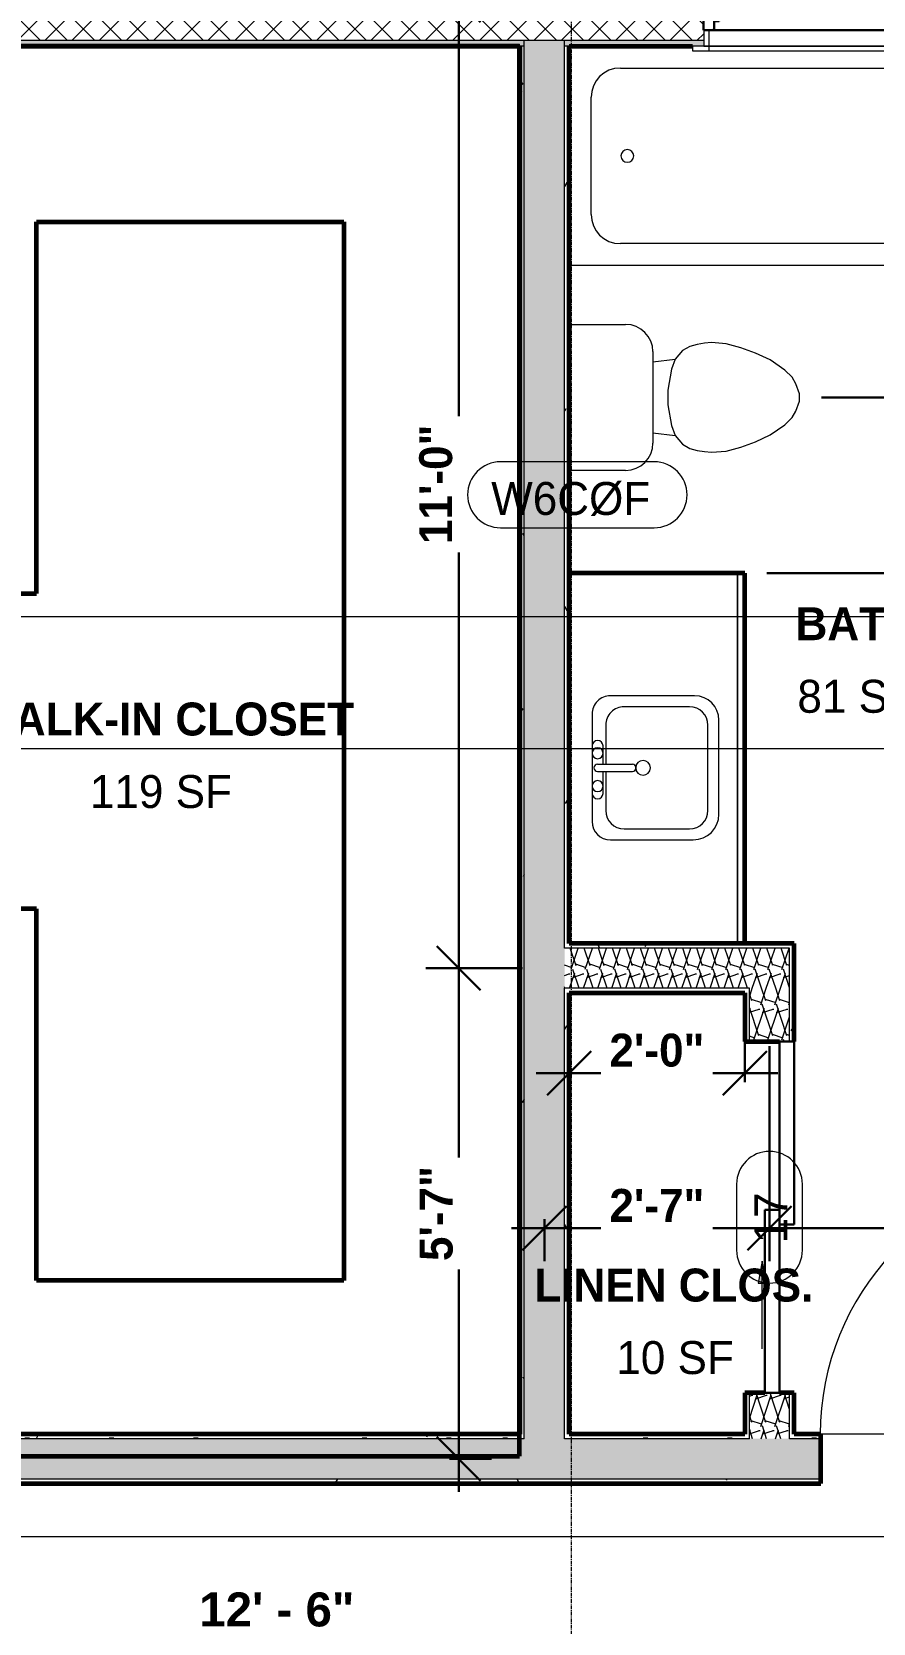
# Model space of a CAD drawing. Header units: inches. Extents: x -3304 to -1623, y 8184 to 9003.
# Drawn here: x -2405.5 to -2290.5, y 8654.3 to 8871.8 of the extents above; entities that cross this region are included whole.
import ezdxf

# ---------------------------------------------------------------- set-up
doc = ezdxf.new("R2010")
doc.units = ezdxf.units.IN
doc.header["$MEASUREMENT"] = 0
doc.linetypes.add('Grid Line 1_2_', pattern=[0.875, 0.5, -0.125, 0.125, -0.125])
for name, color, linetype, lineweight in [('A-ANNO-DIMS-1', 211, 'Continuous', 30), ('A-AREA-IDEN', 2, 'Continuous', 9), ('A-DETL-GENF', 92, 'Continuous', 9), ('A-DETL-GENF-1', 92, 'Continuous', 18), ('A-DOOR', 31, 'Continuous', 18), ('A-DOOR-1', 31, 'Continuous', 9), ('A-DOOR-2', 31, 'Continuous', 30), ('A-DOOR-IDEN', 31, 'Continuous', 9), ('A-FLOR', 192, 'Continuous', 18), ('A-GLAZ', 151, 'Continuous', 18), ('A-GLAZ-1', 151, 'Continuous', 9), ('A-GLAZ-2', 151, 'Continuous', 30), ('A-WALL', 113, 'Continuous', 18), ('A-WALL-IDEN', 211, 'Continuous', 9), ('A-WALL-PATT-1', 111, 'Continuous', 9), ('G-ANNO-DIMS', 111, 'Continuous', 9), ('G-ANNO-SYMB-1', 111, 'Continuous', 9), ('I-WALL-1', 2, 'Continuous', 60), ('P-SANR-FIXT', 6, 'Continuous', 9), ('Q-CASE', 31, 'Continuous', 9), ('Q-CASE-1', 31, 'Continuous', 60), ('S-GRID-1', 1, 'Grid Line 1_2_', 9)]:
    doc.layers.add(name, color=color, linetype=linetype, lineweight=lineweight)
doc.styles.add('Arial_1', font='arial.ttf', dxfattribs={"height": 4.5})
doc.styles.add('Arial_B', font='arialbd.ttf', dxfattribs={"height": 4.642857})
doc.styles.add('Century Gothic_1', font='ufonts.com_century-gothic.ttf', dxfattribs={"height": 4.5})
doc.styles.add('Century Gothic_B', font='GOTHICB.TTF', dxfattribs={"height": 4.5})
doc.dimstyles.new('OD__1_16__Tol__', dxfattribs={"dimscale": 12, "dimtxt": 4.698757, "dimasz": 0.5, "dimexe": 0.375, "dimexo": 0.25, "dimgap": 0.0625, "dimtad": 1, "dimdec": 4, "dimrnd": 0.0625, "dimzin": 3, "dimdsep": 46, "dimlunit": 4, "dimtxsty": 'Century Gothic_B', "dimblk1": 'OBLIQUE', "dimblk2": 'OBLIQUE', "dimsah": 1, "dimcen": 0.09, "dimdle": 0.375, "dimazin": 0, "dimtfac": 1, "dimtdec": 4, "dimtix": 1, "dimtmove": 0, "dimatfit": 3, "dimfxl": 1, "dimtvp": 1, "dimtfill": 1, "dimfrac": 2, "dimtolj": 1, "dimtzin": 0, "dimlwd": 30, "dimlwe": 30, "dimarcsym": 2})
doc.dimstyles.new('OD__1__Tol__', dxfattribs={"dimscale": 12, "dimtxt": 4.698757, "dimasz": 0.5, "dimexe": 0.375, "dimexo": 0.25, "dimgap": 0.0625, "dimtad": 1, "dimdec": 0, "dimzin": 3, "dimdsep": 46, "dimlunit": 4, "dimtxsty": 'Century Gothic_B', "dimblk1": 'OBLIQUE', "dimblk2": 'OBLIQUE', "dimsah": 1, "dimcen": 0.09, "dimdle": 0.375, "dimazin": 0, "dimtfac": 1, "dimtdec": 4, "dimtix": 1, "dimtmove": 0, "dimatfit": 3, "dimfxl": 1, "dimtvp": 1, "dimtfill": 1, "dimfrac": 2, "dimtolj": 1, "dimtzin": 0, "dimlwd": 30, "dimlwe": 30, "dimarcsym": 2})
pattern_1 = [(0, (6095.316, 6095.316), (15.36, 3.84), [0.634, -10.886, 0.634, -10.886, -61.44]), (0, (6095.316, 6095.316), (15.36, 3.84), [-23.04, 0.634, -22.406, 0.634, -10.886, -26.88]), (0, (6095.316, 6095.316), (15.36, 3.84), [-57.6, 0.634, -7.046, 0.634, -18.566]), (120, (6101.076, 6097.236), (-11.0055376, 11.3821502), [0.634, -10.886, 0.634, -10.886, -61.44]), (120, (6101.076, 6097.236), (-11.0055376, 11.3821502), [-23.04, 0.634, -22.406, 0.634, -10.886, -26.88]), (120, (6101.076, 6097.236), (-11.0055376, 11.3821502), [-57.6, 0.634, -7.046, 0.634, -18.566]), (240, (6102.996, 6104.916), (-4.3544624, -15.2221502), [0.634, -10.886, 0.634, -10.886, -61.44]), (240, (6102.996, 6104.916), (-4.3544624, -15.2221502), [-23.04, 0.634, -22.406, 0.634, -10.886, -26.88]), (240, (6102.996, 6104.916), (-4.3544624, -15.2221502), [-57.6, 0.634, -7.046, 0.634, -18.566])]
pattern_2 = [(161.57, (6095.556, 6095.556), (-1.920451243, 0.000150352), [0, -13.661, 1.517, 0]), (18.43, (6095.076, 6095.556), (-1.920451243, -0.000150352), [0, -13.661, 1.517, 0]), (108.43, (6095.556, 6095.556), (0.959969074, -4.80073665), [4.553, -10.625]), (71.57, (6095.076, 6095.556), (0.959969074, 4.80073665), [4.553, -10.625])]

# ---------------------------------------------------------------- blocks, each defined once
blk = doc.blocks.new('Single-Flush - 3X7-2102331-FLOOR PLAN - 2ND FLOOR')
at = {"layer": 'A-DOOR-1'}
blk.add_arc((18, 3.37), 36.07, 93.1789, 180, dxfattribs=at)
at = {"layer": 'A-DOOR-2'}
for p, q in [((16, 3.37), (16, 39.39)), ((18, 39.39), (16, 39.39)), ((18, 3.37), (18, 39.39)), ((18, 3.37), (16, 3.37))]:
    blk.add_line(p, q, dxfattribs=at)
blk = doc.blocks.new('Window-Casement-Andersen-A_Series - ACW3030-V28-FLOOR PLAN - 2ND FLOOR')
at = {"layer": 'A-GLAZ-1'}
for p, q in [((-14.79, 2.36), (-14.31, 2.36)), ((-14.46, 2.36), (-14.46, 1.84)), ((-14.31, 2.49), (14.31, 2.49)), ((-14.31, 2.36), (14.31, 2.36)), ((14.79, 2.36), (14.31, 2.36)), ((14.46, 2.36), (14.46, 1.84)), ((-14.31, 1.84), (-14.79, 1.84)), ((-14.31, 1.84), (14.31, 1.84)), ((-14.31, 1.72), (14.31, 1.72)), ((14.31, 1.84), (14.79, 1.84)), ((17.59, -1.94), (-17.59, -1.94)), ((-17.59, -1.94), (-17.59, -4.12)), ((-16.91, -1.94), (-16.91, -4.12)), ((16.91, -1.94), (16.91, -4.12)), ((17.59, -4.12), (17.59, -1.94)), ((19.16, -4.12), (-19.16, -4.12)), ((-19.16, -4.12), (-19.16, -4.75)), ((-17.59, -4.12), (17.59, -4.12)), ((-16.91, -4.12), (-16.91, -4.75)), ((16.91, -4.12), (16.91, -4.75)), ((19.16, -4.75), (19.16, -4.12)), ((-19.16, -4.75), (19.16, -4.75))]:
    blk.add_line(p, q, dxfattribs=at)
at = {"layer": 'A-GLAZ-2'}
for p, q in [((21.87, 4.12), (-21.88, 4.12)), ((-21.88, 4.12), (-21.88, 2.62)), ((-21.88, 2.62), (-17.63, 2.62)), ((-21.37, 4.12), (-21, 4.12)), ((-21, 4.12), (-17.37, 4.12)), ((-17.63, 2.62), (-19.25, 2.62)), ((17.62, 3.94), (-17.63, 3.94)), ((-17.63, 3.94), (-17.63, -1.94)), ((-17.63, 2.62), (-17.63, -1.94)), ((-17.37, 4.12), (-17.37, 3.94)), ((-16.83, 2.4), (-17, 3.94)), ((-16.83, 1.76), (-16.83, 2.4)), ((-16.64, 2.87), (-16.56, 2.39)), ((-14.5, 2.87), (-16.64, 2.87)), ((-16.56, 2.39), (-16.39, 2.39)), ((-16.39, 2.39), (-16.39, 1.89)), ((-14.79, 1.72), (-14.79, 2.49)), ((-14.79, 2.49), (-14.31, 2.49)), ((-14.31, 2.53), (-14.5, 2.87)), ((-14.31, 2.49), (-14.31, 2.53)), ((14.31, 2.53), (14.5, 2.87)), ((14.31, 2.49), (14.31, 2.53)), ((14.79, 2.49), (14.31, 2.49)), ((14.5, 2.87), (16.64, 2.87)), ((14.79, 1.72), (14.79, 2.49)), ((16.56, 2.39), (16.39, 2.39)), ((16.39, 2.39), (16.39, 1.89)), ((16.64, 2.87), (16.56, 2.39)), ((16.82, 2.4), (17, 3.94)), ((16.82, 1.76), (16.82, 2.4)), ((17.37, 4.12), (17.37, 3.94)), ((21, 4.12), (17.37, 4.12)), ((17.62, -1.94), (17.62, 3.94)), ((17.62, 2.62), (17.62, -1.94)), ((17.62, 2.62), (21.87, 2.62)), ((17.62, 2.62), (19.25, 2.62)), ((21.37, 4.12), (21, 4.12)), ((21.87, 2.62), (21.87, 4.12)), ((-16.06, 1.76), (-16.83, 1.76)), ((-16.39, 1.89), (-15.87, 1.89)), ((-16.19, -1.78), (-16.19, 1.28)), ((-16.19, 1.28), (-14.63, 1.28)), ((-16.06, 1.28), (-16.06, 1.76)), ((-15.87, 1.89), (-15.87, 1.28)), ((-15.51, -0.72), (-15.51, 0.08)), ((-15.51, 0.08), (-15.15, 0.08)), ((-15.15, 0.08), (-15.15, 1.28)), ((-14.79, 1.72), (-14.31, 1.72)), ((-14.63, 1.28), (-14.31, 1.59)), ((-14.31, 1.59), (-14.31, 1.72)), ((14.31, 1.59), (14.31, 1.72)), ((14.79, 1.72), (14.31, 1.72)), ((14.63, 1.28), (14.31, 1.59)), ((16.19, 1.28), (14.63, 1.28)), ((15.15, 0.08), (15.15, 1.28)), ((15.51, 0.08), (15.15, 0.08)), ((15.51, -0.72), (15.51, 0.08)), ((16.39, 1.89), (15.87, 1.89)), ((15.87, 1.89), (15.87, 1.28)), ((16.06, 1.28), (16.06, 1.76)), ((16.06, 1.76), (16.82, 1.76)), ((16.19, -1.78), (16.19, 1.28)), ((-17.63, -1.94), (17.62, -1.94)), ((-16.35, -1.94), (-16.19, -1.78)), ((-16.19, -0.72), (-15.51, -0.72)), ((16.19, -0.72), (15.51, -0.72)), ((16.35, -1.94), (16.19, -1.78))]:
    blk.add_line(p, q, dxfattribs=at)
blk = doc.blocks.new('Tub-Rectangular-3D - Tub-Rectangular-3D-2098926-FLOOR PLAN - 2ND FLOOR')
at = {"layer": 'P-SANR-FIXT'}
for p, q in [((-36.72, -7.12), (14.28, -7.12)), ((-40.72, -27.12), (-40.72, -11.12)), ((25.28, -18.13), (25.28, -20.12)), ((14.28, -31.12), (-36.72, -31.12)), ((28.28, -34.12), (-43.72, -34.12))]:
    blk.add_line(p, q, dxfattribs=at)
for centre, radius, start, end in [((-36.72, -11.12), 4, 90, 180), ((14.28, -18.13), 11, 360, 90), ((-35.77, -19.13), 0.875, 90, 270), ((-35.77, -19.13), 0.875, 270, 90), ((14.28, -20.12), 11, 270, 0), ((-36.72, -27.12), 4, 180, 270)]:
    blk.add_arc(centre, radius, start, end, dxfattribs=at)
blk = doc.blocks.new('M_Toilet-Domestic-3D - M_Toilet-Domestic-3D-1093260-FLOOR PLAN - 2ND FLOOR')
at = {"layer": 'P-SANR-FIXT'}
for p, q in [((-9.98, 11.75), (-9.98, 19.48)), ((9.98, 19.48), (9.98, 11.75)), ((6.25, 8.02), (-6.25, 8.02)), ((-4.86, 8.02), (-5.21, 5)), ((4.86, 8.02), (5.21, 5)), ((-5.21, 5), (-6.4, 4)), ((-3.84, 5.5), (-5.21, 5)), ((-1, 6), (-3.84, 5.5)), ((1, 6), (-1, 6)), ((3.84, 5.5), (1, 6)), ((5.21, 5), (3.84, 5.5)), ((6.4, 4), (5.21, 5)), ((-6.97, 3), (-7.24, 2)), ((-6.4, 4), (-6.97, 3)), ((6.97, 3), (6.4, 4)), ((7.24, 2), (6.97, 3)), ((-7.41, 1), (-7.5, 0)), ((-7.5, 0), (-7.33, -1.99)), ((-7.24, 2), (-7.41, 1)), ((7.41, 1), (7.24, 2)), ((7.33, -1.99), (7.5, 0)), ((7.5, 0), (7.41, 1)), ((-7.33, -1.99), (-6.79, -4)), ((6.79, -4), (7.33, -1.99)), ((-6.79, -4), (-6.06, -6)), ((6.06, -6), (6.79, -4)), ((-6.06, -6), (-5.13, -8)), ((5.13, -8), (6.06, -6)), ((-5.13, -8), (-3.74, -10)), ((3.74, -10), (5.13, -8)), ((-3.74, -10), (-2.74, -11)), ((2.74, -11), (3.74, -10)), ((-2.74, -11), (-1.87, -11.5)), ((-1.87, -11.5), (-0.5, -12)), ((-0.5, -12), (0.5, -12)), ((0.5, -12), (1.87, -11.5)), ((1.87, -11.5), (2.74, -11))]:
    blk.add_line(p, q, dxfattribs=at)
for centre, start, end in [((-6.25, 11.75), 180, 270), ((6.25, 11.75), 270, 360)]:
    blk.add_arc(centre, 3.73, start, end, dxfattribs=at)
blk = doc.blocks.new('OD_CW_Base Cabinet - OD_CW_Base Cabinet-2143114-FLOOR PLAN - 2ND FLOOR')
at = {"layer": 'Q-CASE'}
for p, q in [((51.36, 24), (51.36, 1)), ((0.74, 1), (51.36, 1)), ((51.36, 1), (0.74, 1)), ((51.36, 0), (0.74, 0)), ((51.36, 1), (51.36, 0))]:
    blk.add_line(p, q, dxfattribs=at)
at = {"layer": 'Q-CASE-1'}
for p, q in [((51.36, 0), (51.36, 24)), ((0.74, 0), (51.36, 0))]:
    blk.add_line(p, q, dxfattribs=at)
blk = doc.blocks.new('Generic Models 251 - Generic Models 251-2102961-FLOOR PLAN - 2ND FLOOR')
at = {"layer": 'Q-CASE-1'}
for p, q in [((8751.94, 2428.84), (8677.13, 2428.84)), ((8677.13, 2428.84), (8677.13, 2338.84)), ((8751.94, 2404.84), (8751.94, 2428.84)), ((8869.82, 2428.84), (8795.01, 2428.84)), ((8795.01, 2428.84), (8795.01, 2404.84)), ((8869.82, 2338.84), (8869.82, 2428.84)), ((8701.13, 2362.84), (8701.13, 2404.84)), ((8701.13, 2404.84), (8751.94, 2404.84)), ((8795.01, 2404.84), (8845.82, 2404.84)), ((8845.82, 2404.84), (8845.82, 2362.84)), ((8845.82, 2362.84), (8701.13, 2362.84)), ((8677.13, 2338.84), (8869.82, 2338.84))]:
    blk.add_line(p, q, dxfattribs=at)
blk = doc.blocks.new('M_Sink Vanity-Square - 500 x 440mm-1093262-FLOOR PLAN - 2ND FLOOR')
at = {"layer": 'P-SANR-FIXT'}
for p, q in [((7.96, 7.09), (-6.72, 7.09)), ((7.96, 7.09), (-6.72, 7.09)), ((3.62, 7.09), (-2.88, 7.09)), ((-9.22, 4.59), (-9.22, -6.73)), ((-9.22, 4.59), (-9.22, -6.73)), ((0.12, 5.22), (-5.22, 5.22)), ((-2.88, 5.59), (0.12, 5.59)), ((0.12, 6.33), (0.12, 1.59)), ((1.12, 6.33), (1.12, 1.59)), ((1.12, 5.59), (3.62, 5.59)), ((6.46, 5.22), (1.12, 5.22)), ((10.46, -6.91), (10.46, 4.59)), ((10.46, -6.91), (10.46, 4.59)), ((-7.72, 2.72), (-7.72, -6.23)), ((8.96, -6.23), (8.96, 2.72)), ((-5.72, -10.23), (7.14, -10.23)), ((-5.72, -10.23), (7.14, -10.23)), ((-5.22, -8.73), (6.46, -8.73))]:
    blk.add_line(p, q, dxfattribs=at)
for centre, radius, start, end in [((-6.72, 4.59), 2.5, 90, 180), ((-6.72, 4.59), 2.5, 90, 180), ((-2.88, 6.34), 0.75, 90, 270), ((-1.88, 6.34), 0.75, 360, 180), ((0.62, 6.33), 0.5, 360, 180), ((2.62, 6.34), 0.75, 360, 180), ((3.62, 6.34), 0.75, 270, 90), ((7.96, 4.59), 2.5, 0, 90), ((7.96, 4.59), 2.5, 360, 90), ((-5.22, 2.72), 2.5, 90, 180), ((-1.88, 6.34), 0.75, 180, 0), ((2.62, 6.34), 0.75, 180, 360), ((6.46, 2.72), 2.5, 0, 90), ((0.62, 0.13), 1, 360, 180), ((0.62, 0.13), 1, 180, 0), ((0.62, 1.59), 0.5, 180, 0), ((-5.22, -6.23), 2.5, 180, 270), ((6.46, -6.23), 2.5, 270, 0), ((-5.72, -6.73), 3.5, 180, 270), ((-5.72, -6.73), 3.5, 180, 270), ((7.14, -6.91), 3.32, 270, 360), ((7.14, -6.91), 3.32, 270, 0)]:
    blk.add_arc(centre, radius, start, end, dxfattribs=at)
blk = doc.blocks.new('Door-Double-Sliding - 4X7-2132314-FLOOR PLAN - 2ND FLOOR')
at = {"layer": 'A-DETL-GENF-1'}
blk.add_hatch(color=256, dxfattribs=at).paths.add_polyline_path([(9.01, 4.53), (6, 4), (9.01, 3.47)], flags=0)
at = {"layer": 'A-DETL-GENF'}
for p, q in [((9.01, 4.53), (6, 4)), ((9.01, 3.47), (9.01, 4.53)), ((18, 4), (6, 4)), ((6, 4), (9.01, 3.47))]:
    blk.add_line(p, q, dxfattribs=at)
at = {"layer": 'A-DOOR-2'}
for p, q in [((1, 8.37), (-24, 8.37)), ((-24, 8.37), (-24, 6.37)), ((1, 6.37), (1, 8.37)), ((-24, 6.37), (1, 6.37)), ((24, 6.37), (-1, 6.37)), ((-1, 6.37), (-1, 4.37)), ((-1, 4.37), (24, 4.37)), ((24, 4.37), (24, 6.37))]:
    blk.add_line(p, q, dxfattribs=at)
blk = doc.blocks.new('_Oblique')
at = {"color": 0, "linetype": 'ByBlock', "lineweight": -2}
blk.add_line((-0.5, -0.5), (0.5, 0.5), dxfattribs=at)
blk = doc.blocks.new('DIMBLOCK11-FLOOR PLAN - 2ND FLOOR')
at = {"layer": 'A-ANNO-DIMS-1', "color": 0, "lineweight": 30, "transparency": 16777216}
for p, q in [((-2304.71, 8733.17), (-2304.71, 8703.78)), ((-2335.46, 8709.52), (-2335.46, 8703.78)), ((-2339.96, 8708.28), (-2300.21, 8708.28))]:
    blk.add_line(p, q, dxfattribs=at)
at = {"layer": 'Defpoints', "color": 0, "transparency": 16777216}
for p in [(-2304.71, 8736.17), (-2335.46, 8712.52), (-2304.71, 8708.28)]:
    blk.add_point(p, dxfattribs=at)
at = {"layer": 'A-ANNO-DIMS-1', "color": 0, "lineweight": 30, "transparency": 16777216, "xscale": 5.999999999999999, "yscale": 5.999999999999999, "zscale": 5.999999999999999, "rotation": 180}
blk.add_blockref('_Oblique', (-2335.46, 8708.28), dxfattribs=at)
at = {"layer": 'A-ANNO-DIMS-1', "color": 0, "lineweight": 30, "transparency": 16777216, "xscale": 5.999999999999999, "yscale": 5.999999999999999, "zscale": 5.999999999999999}
blk.add_blockref('_Oblique', (-2304.71, 8708.28), dxfattribs=at)
at = {"layer": 'A-ANNO-DIMS-1', "color": 0, "transparency": 16777216, "insert": (-2320.09, 8711.4), "char_height": 4.5, "attachment_point": 5, "style": 'Century Gothic_B', "bg_fill": 3, "box_fill_scale": 1.25, "bg_fill_color": 256, "bg_fill_true_color": 13158600, "bg_fill_transparency": 0}
blk.add_mtext('\\A1;2\'-7"', dxfattribs=at)
blk = doc.blocks.new('DIMBLOCK12-FLOOR PLAN - 2ND FLOOR')
at = {"layer": 'A-ANNO-DIMS-1', "color": 0, "lineweight": 30, "transparency": 16777216}
for p, q in [((-2304.71, 8733.17), (-2304.71, 8703.78)), ((-2256.71, 8709.52), (-2256.71, 8703.78)), ((-2309.21, 8708.28), (-2252.21, 8708.28))]:
    blk.add_line(p, q, dxfattribs=at)
at = {"layer": 'Defpoints', "color": 0, "transparency": 16777216}
for p in [(-2304.71, 8736.17), (-2256.71, 8712.52), (-2256.71, 8708.28)]:
    blk.add_point(p, dxfattribs=at)
at = {"layer": 'A-ANNO-DIMS-1', "color": 0, "lineweight": 30, "transparency": 16777216, "xscale": 5.999999999999999, "yscale": 5.999999999999999, "zscale": 5.999999999999999, "rotation": 180}
blk.add_blockref('_Oblique', (-2304.71, 8708.28), dxfattribs=at)
at = {"layer": 'A-ANNO-DIMS-1', "color": 0, "lineweight": 30, "transparency": 16777216, "xscale": 5.999999999999999, "yscale": 5.999999999999999, "zscale": 5.999999999999999}
blk.add_blockref('_Oblique', (-2256.71, 8708.28), dxfattribs=at)
at = {"layer": 'A-ANNO-DIMS-1', "color": 0, "transparency": 16777216, "insert": (-2280.71, 8711.4), "char_height": 4.5, "attachment_point": 5, "style": 'Century Gothic_B', "bg_fill": 3, "box_fill_scale": 1.25, "bg_fill_color": 256, "bg_fill_true_color": 13158600, "bg_fill_transparency": 0}
blk.add_mtext('\\A1;4\'-0"', dxfattribs=at)
blk = doc.blocks.new('DIMBLOCK15-FLOOR PLAN - 2ND FLOOR')
at = {"layer": 'A-ANNO-DIMS-1', "color": 0, "lineweight": 30, "transparency": 16777216}
for p, q in [((-2264.44, 8793.32), (-2264.44, 8826.32)), ((-2297.61, 8821.82), (-2259.94, 8821.82)), ((-2305.09, 8797.82), (-2259.94, 8797.82))]:
    blk.add_line(p, q, dxfattribs=at)
at = {"layer": 'Defpoints', "color": 0, "transparency": 16777216}
for p in [(-2300.61, 8821.82), (-2264.44, 8821.82), (-2308.09, 8797.82)]:
    blk.add_point(p, dxfattribs=at)
at = {"layer": 'A-ANNO-DIMS-1', "color": 0, "lineweight": 30, "transparency": 16777216, "xscale": 5.999999999999999, "yscale": 5.999999999999999, "zscale": 5.999999999999999}
for p, rotation in [((-2264.44, 8821.82), 90), ((-2264.44, 8797.82), 270)]:
    blk.add_blockref('_Oblique', p, dxfattribs=dict(at, rotation=rotation))
at = {"layer": 'A-ANNO-DIMS-1', "color": 0, "transparency": 16777216, "insert": (-2267.56, 8809.82), "char_height": 4.5, "attachment_point": 5, "rotation": 90, "style": 'Century Gothic_B', "bg_fill": 3, "box_fill_scale": 1.25, "bg_fill_color": 256, "bg_fill_true_color": 13158600, "bg_fill_transparency": 0}
blk.add_mtext('\\A1;2\'-0"', dxfattribs=at)
blk = doc.blocks.new('DIMBLOCK16-FLOOR PLAN - 2ND FLOOR')
at = {"layer": 'A-ANNO-DIMS-1', "color": 0, "lineweight": 30, "transparency": 16777216}
for p, q in [((-2264.44, 8817.32), (-2264.44, 8844.32)), ((-2265.68, 8839.82), (-2259.94, 8839.82)), ((-2297.61, 8821.82), (-2259.94, 8821.82))]:
    blk.add_line(p, q, dxfattribs=at)
at = {"layer": 'Defpoints', "color": 0, "transparency": 16777216}
for p in [(-2268.68, 8839.82), (-2264.44, 8839.82), (-2300.61, 8821.82)]:
    blk.add_point(p, dxfattribs=at)
at = {"layer": 'A-ANNO-DIMS-1', "color": 0, "lineweight": 30, "transparency": 16777216, "xscale": 5.999999999999999, "yscale": 5.999999999999999, "zscale": 5.999999999999999}
for p, rotation in [((-2264.44, 8839.82), 90), ((-2264.44, 8821.82), 270)]:
    blk.add_blockref('_Oblique', p, dxfattribs=dict(at, rotation=rotation))
at = {"layer": 'A-ANNO-DIMS-1', "color": 0, "transparency": 16777216, "insert": (-2267.56, 8830.82), "char_height": 4.5, "attachment_point": 5, "rotation": 90, "style": 'Century Gothic_B', "bg_fill": 3, "box_fill_scale": 1.25, "bg_fill_color": 256, "bg_fill_true_color": 13158600, "bg_fill_transparency": 0}
blk.add_mtext('\\A1;1\'-6"', dxfattribs=at)
blk = doc.blocks.new('DIMBLOCK25-FLOOR PLAN - 2ND FLOOR')
at = {"layer": 'A-ANNO-DIMS-1', "color": 0, "lineweight": 30, "transparency": 16777216}
for p, q in [((-2332.09, 8728.23), (-2332.09, 8733.98)), ((-2308.09, 8728.23), (-2308.09, 8733.98)), ((-2303.59, 8729.48), (-2336.59, 8729.48))]:
    blk.add_line(p, q, dxfattribs=at)
at = {"layer": 'Defpoints', "color": 0, "transparency": 16777216}
for p in [(-2332.09, 8729.48), (-2332.09, 8725.23), (-2308.09, 8725.23)]:
    blk.add_point(p, dxfattribs=at)
at = {"layer": 'A-ANNO-DIMS-1', "color": 0, "lineweight": 30, "transparency": 16777216, "xscale": 5.999999999999999, "yscale": 5.999999999999999, "zscale": 5.999999999999999, "rotation": 180}
blk.add_blockref('_Oblique', (-2332.09, 8729.48), dxfattribs=at)
at = {"layer": 'A-ANNO-DIMS-1', "color": 0, "lineweight": 30, "transparency": 16777216, "xscale": 5.999999999999999, "yscale": 5.999999999999999, "zscale": 5.999999999999999}
blk.add_blockref('_Oblique', (-2308.09, 8729.48), dxfattribs=at)
at = {"layer": 'A-ANNO-DIMS-1', "color": 0, "transparency": 16777216, "insert": (-2320.09, 8732.59), "char_height": 4.5, "attachment_point": 5, "style": 'Century Gothic_B', "bg_fill": 3, "box_fill_scale": 1.25, "bg_fill_color": 256, "bg_fill_true_color": 13158600, "bg_fill_transparency": 0}
blk.add_mtext('\\A1;2\'-0"', dxfattribs=at)
blk = doc.blocks.new('DIMBLOCK35-FLOOR PLAN - 2ND FLOOR')
at = {"layer": 'A-ANNO-DIMS-1', "color": 0, "lineweight": 30, "transparency": 16777216}
for p, q in [((-2347.17, 8672.26), (-2347.17, 8748.32)), ((-2338.46, 8743.82), (-2351.67, 8743.82)), ((-2348.41, 8676.76), (-2342.67, 8676.76))]:
    blk.add_line(p, q, dxfattribs=at)
at = {"layer": 'Defpoints', "color": 0, "transparency": 16777216}
for p in [(-2347.17, 8743.82), (-2335.46, 8743.82), (-2351.41, 8676.76)]:
    blk.add_point(p, dxfattribs=at)
at = {"layer": 'A-ANNO-DIMS-1', "color": 0, "lineweight": 30, "transparency": 16777216, "xscale": 5.999999999999999, "yscale": 5.999999999999999, "zscale": 5.999999999999999}
for p, rotation in [((-2347.17, 8743.82), 90), ((-2347.17, 8676.76), 270)]:
    blk.add_blockref('_Oblique', p, dxfattribs=dict(at, rotation=rotation))
at = {"layer": 'A-ANNO-DIMS-1', "color": 0, "transparency": 16777216, "insert": (-2350.22, 8710.29), "char_height": 4.5, "attachment_point": 5, "rotation": 90, "style": 'Century Gothic_B', "bg_fill": 3, "box_fill_scale": 1.25, "bg_fill_color": 256, "bg_fill_true_color": 13158600, "bg_fill_transparency": 0}
blk.add_mtext('\\A1;5\'-7"', dxfattribs=at)
blk = doc.blocks.new('DIMBLOCK36-FLOOR PLAN - 2ND FLOOR')
at = {"layer": 'A-ANNO-DIMS-1', "color": 0, "lineweight": 30, "transparency": 16777216}
for p, q in [((-2347.17, 8739.32), (-2347.17, 8880.57)), ((-2348.41, 8876.07), (-2342.67, 8876.07)), ((-2338.46, 8743.82), (-2351.67, 8743.82))]:
    blk.add_line(p, q, dxfattribs=at)
at = {"layer": 'Defpoints', "color": 0, "transparency": 16777216}
for p in [(-2351.41, 8876.07), (-2347.17, 8876.07), (-2335.46, 8743.82)]:
    blk.add_point(p, dxfattribs=at)
at = {"layer": 'A-ANNO-DIMS-1', "color": 0, "lineweight": 30, "transparency": 16777216, "xscale": 5.999999999999999, "yscale": 5.999999999999999, "zscale": 5.999999999999999}
for p, rotation in [((-2347.17, 8876.07), 90), ((-2347.17, 8743.82), 270)]:
    blk.add_blockref('_Oblique', p, dxfattribs=dict(at, rotation=rotation))
at = {"layer": 'A-ANNO-DIMS-1', "color": 0, "transparency": 16777216, "insert": (-2350.28, 8809.94), "char_height": 4.5, "attachment_point": 5, "rotation": 90, "style": 'Century Gothic_B', "bg_fill": 3, "box_fill_scale": 1.25, "bg_fill_color": 256, "bg_fill_true_color": 13158600, "bg_fill_transparency": 0}
blk.add_mtext('\\A1;11\'-0"', dxfattribs=at)
blk = doc.blocks.new('Wall Tag - ONE-633520-FLOOR PLAN - 2ND FLOOR')
at = {"layer": 'A-WALL-IDEN'}
for p, q in [((0.21875, 0.09375), (-0.21875, 0.09375)), ((-0.21875, -0.09375), (0.21875, -0.09375))]:
    blk.add_line(p, q, dxfattribs=at)
for centre, start, end in [((-0.21875, 0), 90, 270), ((0.21875, 0), 270, 90)]:
    blk.add_arc(centre, 0.09375, start, end, dxfattribs=at)
blk = doc.blocks.new('Door Tag - Type Mark-1713542-FLOOR PLAN - 2ND FLOOR')
at = {"layer": 'A-DOOR-IDEN'}
for p, q in [((0.09375, 0.09375), (-0.09375, 0.09375)), ((-0.09375, -0.09375), (0.09375, -0.09375))]:
    blk.add_line(p, q, dxfattribs=at)
for centre, start, end in [((-0.09375, 0), 90, 270), ((0.09375, 0), 270, 90)]:
    blk.add_arc(centre, 0.09375, start, end, dxfattribs=at)

msp = doc.modelspace()

# ---------------------------------------------------------------- hatches: boundary and pattern name
at = {"layer": 'A-WALL-PATT-1'}
h = msp.add_hatch(dxfattribs=at)
h.set_pattern_fill('FP_3', color=256, style=0, pattern_type=2)
h.set_pattern_definition([(45, (6095.316, 6095.316), (-1.8561553, 1.8561553), []), (135, (6095.316, 6095.316), (-1.8561553, -1.8561553), [])])
h.paths.add_polyline_path([(-2017.83668, 8870.56938), (-2017.83668, 8876.06938), (-2278.46168, 8876.06938), (-2278.46168, 8872.00688), (-2278.49293, 8872.00688), (-2278.49293, 8870.56938), (-2018.33668, 8870.56938)], flags=0)
h.paths.add_polyline_path([(-2473.71168, 8870.56938), (-2313.68043, 8870.56938), (-2313.68043, 8872.00688), (-2313.71168, 8872.00688), (-2313.71168, 8876.06938), (-2477.71168, 8876.06938), (-2477.71168, 8872.00688), (-2477.74293, 8872.00688), (-2477.74293, 8870.56938)], flags=0)
h.paths.add_polyline_path([(-2512.93043, 8870.56938), (-2512.93043, 8872.00688), (-2512.96168, 8872.00688), (-2512.96168, 8876.06938), (-2571.52418, 8876.06938), (-2571.52418, 8872.00688), (-2571.55543, 8872.00688), (-2571.55543, 8870.56938), (-2528.7074, 8870.56938)], flags=0)
h.paths.add_polyline_path([(-2606.74293, 8870.56938), (-2606.74293, 8872.00688), (-2606.77418, 8872.00688), (-2606.77418, 8876.06938), (-2610.52418, 8876.06938), (-2610.52418, 8872.00688), (-2610.55543, 8872.00688), (-2610.55543, 8870.56938), (-2606.77418, 8870.56938)], flags=0)
h.paths.add_polyline_path([(-2649.52418, 8870.56938), (-2645.74293, 8870.56938), (-2645.74293, 8872.00688), (-2645.77418, 8872.00688), (-2645.77418, 8876.06938), (-2649.52418, 8876.06938), (-2649.52418, 8872.00688), (-2649.55543, 8872.00688), (-2649.55543, 8870.56938)], flags=0)
h.paths.add_polyline_path([(-2710.32574, 8870.56938), (-2684.74293, 8870.56938), (-2684.74293, 8872.00688), (-2684.77418, 8872.00688), (-2684.77418, 8876.06938), (-2715.33668, 8876.06938), (-2715.33668, 8870.56938), (-2714.8662, 8870.56938)], flags=0)
h = msp.add_hatch(dxfattribs=at)
h.set_pattern_fill('FP_4', color=256, style=0, pattern_type=2)
h.set_pattern_definition(pattern_1)
h.paths.add_polyline_path([(-2474.33668, 8869.81938), (-2473.71168, 8869.81938), (-2473.71168, 8870.56938), (-2477.74293, 8870.56938), (-2477.74293, 8869.81938), (-2476.18043, 8869.81938)], flags=0)
h.paths.add_polyline_path([(-2468.21168, 8869.81938), (-2434.96168, 8869.81938), (-2434.96168, 8870.56938), (-2468.21168, 8870.56938)], flags=0)
h.paths.add_polyline_path([(-2259.46168, 8869.81938), (-2259.46168, 8870.56938), (-2278.49293, 8870.56938), (-2278.49293, 8869.81938), (-2260.08668, 8869.81938)], flags=0)
h.paths.add_polyline_path([(-2253.96168, 8869.81938), (-2228.71168, 8869.81938), (-2228.71168, 8870.56938), (-2253.96168, 8870.56938)], flags=0)
h.paths.add_polyline_path([(-2512.93043, 8869.81938), (-2512.93043, 8870.56938), (-2540.96168, 8870.56938), (-2540.96168, 8869.81938), (-2514.49293, 8869.81938)], flags=0)
h.paths.add_polyline_path([(-2709.83668, 8869.81938), (-2684.74293, 8869.81938), (-2684.74293, 8870.56938), (-2709.83668, 8870.56938)], flags=0)
h.paths.add_polyline_path([(-2313.68043, 8869.81938), (-2313.68043, 8870.56938), (-2332.71168, 8870.56938), (-2332.71168, 8869.81938), (-2315.24293, 8869.81938)], flags=0)
h.paths.add_polyline_path([(-2649.55543, 8869.81938), (-2645.74293, 8869.81938), (-2645.74293, 8870.56938), (-2649.55543, 8870.56938), (-2649.55543, 8870.09393)], flags=0)
h.paths.add_polyline_path([(-2023.83668, 8869.81938), (-2023.83668, 8870.56938), (-2223.21168, 8870.56938), (-2223.21168, 8869.81938), (-2024.58668, 8869.81938)], flags=0)
h.paths.add_polyline_path([(-2338.83668, 8869.81938), (-2338.21168, 8869.81938), (-2338.21168, 8870.56938), (-2429.46168, 8870.56938), (-2429.46168, 8869.81938), (-2347.08907, 8869.81938)], flags=0)
h.paths.add_polyline_path([(-2610.55543, 8869.81938), (-2606.74293, 8869.81938), (-2606.74293, 8870.56938), (-2610.55543, 8870.56938), (-2610.55543, 8870.27379)], flags=0)
h.paths.add_polyline_path([(-2571.55543, 8869.81938), (-2546.46168, 8869.81938), (-2546.46168, 8870.56938), (-2571.55543, 8870.56938), (-2571.55543, 8870.45365)], flags=0)
h = msp.add_hatch(dxfattribs=at)
h.set_pattern_fill('FP_8', color=256, style=0, pattern_type=2)
h.set_pattern_definition(pattern_2)
h.paths.add_polyline_path([(-2338.21168, 8679.50688), (-2332.71168, 8679.50688), (-2332.71168, 8870.56938), (-2338.21168, 8870.56938), (-2338.21168, 8680.13188)], flags=0)
h = msp.add_hatch(dxfattribs=at)
h.set_pattern_fill('FP_4', color=256, style=0, pattern_type=2)
h.set_pattern_definition(pattern_1)
h.paths.add_polyline_path([(-2338.83668, 8680.13188), (-2338.21168, 8680.13188), (-2338.21168, 8869.81938), (-2338.83668, 8869.81938), (-2338.83668, 8708.20681)], flags=0)
h = msp.add_hatch(dxfattribs=at)
h.set_pattern_fill('FP_4', color=256, style=0, pattern_type=2)
h.set_pattern_definition(pattern_1)
h.paths.add_polyline_path([(-2332.08668, 8680.13188), (-2332.08668, 8741.06938), (-2332.71168, 8741.06938), (-2332.71168, 8680.13188)], flags=0)
h.paths.add_polyline_path([(-2332.08668, 8746.56938), (-2332.08668, 8869.81938), (-2332.71168, 8869.81938), (-2332.71168, 8746.56938)], flags=0)
h = msp.add_hatch(dxfattribs=at)
h.set_pattern_fill('FP_8', color=256, style=0, pattern_type=2)
h.set_pattern_definition(pattern_2)
h.paths.add_polyline_path([(-2301.96168, 8741.06938), (-2301.96168, 8746.56938), (-2332.71168, 8746.56938), (-2332.71168, 8741.06938), (-2307.46168, 8741.06938)], flags=0)
h = msp.add_hatch(dxfattribs=at)
h.set_pattern_fill('FP_4', color=256, style=0, pattern_type=2)
h.set_pattern_definition(pattern_1)
h.paths.add_polyline_path([(-2301.33668, 8746.56938), (-2301.33668, 8747.19438), (-2332.08668, 8747.19438), (-2332.08668, 8746.56938), (-2301.96168, 8746.56938)], flags=0)
h = msp.add_hatch(dxfattribs=at)
h.set_pattern_fill('FP_4', color=256, style=0, pattern_type=2)
h.set_pattern_definition(pattern_1)
h.paths.add_polyline_path([(-2301.96168, 8680.13188), (-2301.33668, 8680.13188), (-2301.33668, 8685.78813), (-2301.96168, 8685.78813)], flags=0)
h.paths.add_polyline_path([(-2301.96168, 8733.78813), (-2301.33668, 8733.78813), (-2301.33668, 8746.56938), (-2301.96168, 8746.56938), (-2301.96168, 8740.44438)], flags=0)
h = msp.add_hatch(dxfattribs=at)
h.set_pattern_fill('FP_8', color=256, style=0, pattern_type=2)
h.set_pattern_definition(pattern_2)
h.paths.add_polyline_path([(-2307.46168, 8679.50688), (-2301.96168, 8679.50688), (-2301.96168, 8685.78813), (-2307.46168, 8685.78813), (-2307.46168, 8680.13188)], flags=0)
h.paths.add_polyline_path([(-2303.33668, 8733.78813), (-2301.96168, 8733.78813), (-2301.96168, 8741.06938), (-2307.46168, 8741.06938), (-2307.46168, 8733.78813)], flags=0)
h = msp.add_hatch(dxfattribs=at)
h.set_pattern_fill('FP_4', color=256, style=0, pattern_type=2)
h.set_pattern_definition(pattern_1)
h.paths.add_polyline_path([(-2259.46168, 8679.50688), (-2259.46168, 8680.13188), (-2261.71168, 8680.13188), (-2261.71168, 8679.50688)], flags=0)
h.paths.add_polyline_path([(-2301.96168, 8679.50688), (-2297.71168, 8679.50688), (-2297.71168, 8680.13188), (-2301.96168, 8680.13188)], flags=0)
h.paths.add_polyline_path([(-2307.46168, 8679.50688), (-2307.46168, 8680.13188), (-2332.71168, 8680.13188), (-2332.71168, 8679.50688), (-2310.7654, 8679.50688)], flags=0)
h.paths.add_polyline_path([(-2338.21168, 8679.50688), (-2338.21168, 8680.13188), (-2429.46168, 8680.13188), (-2429.46168, 8679.50688), (-2347.08907, 8679.50688)], flags=0)
h.paths.add_polyline_path([(-2434.96168, 8679.50688), (-2434.96168, 8680.13188), (-2478.96168, 8680.13188), (-2478.96168, 8679.50688), (-2456.06007, 8679.50688)], flags=0)
h.paths.add_polyline_path([(-2484.46168, 8679.50688), (-2484.46168, 8680.13188), (-2540.96168, 8680.13188), (-2540.96168, 8679.50688), (-2492.38374, 8679.50688)], flags=0)
h.paths.add_polyline_path([(-2546.46168, 8679.50688), (-2546.46168, 8680.13188), (-2596.32885, 8680.13188), (-2596.32885, 8679.50688), (-2565.03107, 8679.50688)], flags=0)
h = msp.add_hatch(dxfattribs=at)
h.set_pattern_fill('FP_8', color=256, style=0, pattern_type=2)
h.set_pattern_definition(pattern_2)
h.paths.add_polyline_path([(-2261.71168, 8674.00688), (-2253.96168, 8674.00688), (-2253.96168, 8679.50688), (-2261.71168, 8679.50688)], flags=0)
h.paths.add_polyline_path([(-2297.71168, 8674.00688), (-2297.71168, 8679.50688), (-2595.70385, 8679.50688), (-2595.70385, 8674.00688), (-2310.7654, 8674.00688)], flags=0)
h = msp.add_hatch(dxfattribs=at)
h.set_pattern_fill('FP_4', color=256, style=0, pattern_type=2)
h.set_pattern_definition(pattern_1)
h.paths.add_polyline_path([(-2261.71168, 8673.38188), (-2253.33668, 8673.38188), (-2253.33668, 8674.00688), (-2261.71168, 8674.00688)], flags=0)
h.paths.add_polyline_path([(-2297.71168, 8673.38188), (-2297.71168, 8674.00688), (-2590.20385, 8674.00688), (-2590.20385, 8673.38188), (-2310.7654, 8673.38188)], flags=0)

# ---------------------------------------------------------------- linework, layer by layer
at = {"layer": 'A-FLOR'}
msp.add_line((-2261.71168, 8680.13188), (-2297.71168, 8680.13188), dxfattribs=at)
at = {"layer": 'A-WALL'}
for p, q in [((-2313.68043, 8870.56938), (-2477.74293, 8870.56938)), ((-2338.21168, 8679.50688), (-2338.21168, 8870.56938)), ((-2332.71168, 8746.56938), (-2332.71168, 8870.56938)), ((-2338.21168, 8869.81938), (-2338.83668, 8869.81938)), ((-2332.08668, 8869.81938), (-2332.71168, 8869.81938)), ((-2301.96168, 8746.56938), (-2332.71168, 8746.56938)), ((-2301.96168, 8733.78813), (-2301.96168, 8746.56938)), ((-2332.71168, 8679.50688), (-2332.71168, 8741.06938)), ((-2307.46168, 8741.06938), (-2332.71168, 8741.06938)), ((-2307.46168, 8733.78813), (-2307.46168, 8741.06938)), ((-2307.46168, 8679.50688), (-2307.46168, 8685.78813)), ((-2301.96168, 8679.50688), (-2301.96168, 8685.78813)), ((-2338.21168, 8679.50688), (-2429.46168, 8679.50688)), ((-2307.46168, 8679.50688), (-2332.71168, 8679.50688)), ((-2297.71168, 8679.50688), (-2301.96168, 8679.50688)), ((-2297.71168, 8674.00688), (-2590.20385, 8674.00688))]:
    msp.add_line(p, q, dxfattribs=at)
at = {"layer": 'G-ANNO-SYMB-1'}
for p, q in [((-1935.85417, 8791.84586), (-3146.19525, 8791.84586)), ((-3275.15078, 8773.84586), (-1651.95307, 8773.84586)), ((-3275.15078, 8666.16698), (-1846.83602, 8666.16698))]:
    msp.add_line(p, q, dxfattribs=at)
at = {"layer": 'I-WALL-1'}
for p, q in [((-2428.83668, 8869.81938), (-2338.83668, 8869.81938)), ((-2338.83668, 8869.81938), (-2338.83668, 8680.13188)), ((-2332.08668, 8747.19438), (-2332.08668, 8869.81938)), ((-2332.08668, 8869.81938), (-2315.24293, 8869.81938)), ((-2301.33668, 8747.19438), (-2332.08668, 8747.19438)), ((-2301.33668, 8733.78813), (-2301.33668, 8747.19438)), ((-2332.08668, 8680.13188), (-2332.08668, 8740.44438)), ((-2332.08668, 8740.44438), (-2308.08668, 8740.44438)), ((-2308.08668, 8740.44438), (-2308.08668, 8733.78813)), ((-2308.08668, 8733.78813), (-2303.33668, 8733.78813)), ((-2308.08668, 8685.78813), (-2308.08668, 8680.13188)), ((-2305.33668, 8685.78813), (-2308.08668, 8685.78813)), ((-2301.33668, 8685.78813), (-2303.33668, 8685.78813)), ((-2301.33668, 8680.13188), (-2301.33668, 8685.78813)), ((-2338.83668, 8680.13188), (-2428.83668, 8680.13188)), ((-2308.08668, 8680.13188), (-2332.08668, 8680.13188)), ((-2297.71168, 8680.13188), (-2301.33668, 8680.13188)), ((-2297.71168, 8673.38188), (-2297.71168, 8680.13188)), ((-2589.57885, 8673.38188), (-2297.71168, 8673.38188))]:
    msp.add_line(p, q, dxfattribs=at)
at = {"layer": 'S-GRID-1'}
msp.add_line((-2331.77418, 8289.59722), (-2331.77418, 8978.71797), dxfattribs=at)

# ---------------------------------------------------------------- block references
at = {"layer": 'A-DOOR', "rotation": 269.9999999999999}
msp.add_blockref('Door-Double-Sliding - 4X7-2132314-FLOOR PLAN - 2ND FLOOR', (-2309.71168, 8709.78813), dxfattribs=at)
at = {"layer": 'A-DOOR'}
msp.add_blockref('Single-Flush - 3X7-2102331-FLOOR PLAN - 2ND FLOOR', (-2279.71168, 8676.75688), dxfattribs=at)
at = {"layer": 'A-GLAZ'}
msp.add_blockref('Window-Casement-Andersen-A_Series - ACW3030-V28-FLOOR PLAN - 2ND FLOOR', (-2296.08668, 8873.94438), dxfattribs=at)
at = {"layer": 'P-SANR-FIXT'}
msp.add_blockref('Tub-Rectangular-3D - Tub-Rectangular-3D-2098926-FLOOR PLAN - 2ND FLOOR', (-2288.36216, 8873.94438), dxfattribs=at)
for name, p, rotation in [('M_Toilet-Domestic-3D - M_Toilet-Domestic-3D-1093260-FLOOR PLAN - 2ND FLOOR', (-2312.61046, 8821.81938), 89.99999999999905), ('M_Sink Vanity-Square - 500 x 440mm-1093262-FLOOR PLAN - 2ND FLOOR', (-2321.85655, 8770.57669), 89.99999999999643)]:
    msp.add_blockref(name, p, dxfattribs=dict(at, rotation=rotation))
at = {"layer": 'Q-CASE'}
for name, p, rotation in [('Generic Models 251 - Generic Models 251-2102961-FLOOR PLAN - 2ND FLOOR', (0, 0), 89.9999999999999), ('OD_CW_Base Cabinet - OD_CW_Base Cabinet-2143114-FLOOR PLAN - 2ND FLOOR', (-2308.08668, 8746.45668), 89.99999999999628)]:
    msp.add_blockref(name, p, dxfattribs=dict(at, rotation=rotation))

# ---------------------------------------------------------------- texts
at = {"layer": 'A-AREA-IDEN', "char_height": 4.5, "attachment_point": 1}
for s, insert, width, style in [('BATH', (-2301.15448, 8793.1336), 18.786, 'Century Gothic_B'), ('81 SF', (-2300.89937, 8783.22339), 18.18, 'Century Gothic_1'), ('WALK-IN CLOSET', (-2413.61351, 8780.11871), 61.3575, 'Century Gothic_B'), ('119 SF', (-2397.55051, 8770.2085), 22.422, 'Century Gothic_1'), ('10 SF', (-2325.63471, 8692.85865), 18.18, 'Century Gothic_1')]:
    msp.add_mtext(s, dxfattribs=dict(at, insert=insert, width=width, style=style))
at = {"layer": 'G-ANNO-DIMS', "insert": (-2382.61198, 8658.51256), "char_height": 4.642857, "width": 24.6817791, "attachment_point": 1, "line_spacing_factor": 0.941778, "style": 'Arial_B', "bg_fill": 3, "box_fill_scale": 1.25, "bg_fill_color": 256, "bg_fill_true_color": 13158600, "bg_fill_transparency": 0}
msp.add_mtext('12\' - 6"', dxfattribs=at)

# ---------------------------------------------------------------- next in the draw order: dimensions: what is measured, and where the dimension line sits
at = {"layer": 'A-ANNO-DIMS-1'}
dim = msp.add_linear_dim(base=(-2264.44231, 8821.81938), p1=(-2308.08668, 8797.81938), p2=(-2300.61046, 8821.81938), angle=90, dimstyle='OD__1_16__Tol__', override={"dimpost": '<>', "dimfxl": 25.1375}, dxfattribs=at)
dim.commit()
dim.dimension.update_dxf_attribs({"geometry": 'DIMBLOCK15-FLOOR PLAN - 2ND FLOOR', "text_midpoint": (-2267.5555, 8809.81938)})
dim = msp.add_linear_dim(base=(-2304.71168, 8708.28221), p1=(-2335.46168, 8712.52485), p2=(-2304.71168, 8736.17479), dimstyle='OD__1__Tol__', override={"dimpost": '<>', "dimfxl": 38.792808}, dxfattribs=at)
dim.commit()
dim.dimension.update_dxf_attribs({"geometry": 'DIMBLOCK11-FLOOR PLAN - 2ND FLOOR', "text_midpoint": (-2320.08668, 8711.3954)})

# ---------------------------------------------------------------- next in the draw order: dimensions: what is measured, and where the dimension line sits
dim = msp.add_linear_dim(base=(-2264.44231, 8839.81938), p1=(-2300.61046, 8821.81938), p2=(-2268.68495, 8839.81938), angle=90, dimstyle='OD__1_16__Tol__', override={"dimpost": '<>', "dimfxl": 36.650213}, dxfattribs=at)
dim.commit()
dim.dimension.update_dxf_attribs({"geometry": 'DIMBLOCK16-FLOOR PLAN - 2ND FLOOR', "text_midpoint": (-2267.5555, 8830.81938)})
dim = msp.add_linear_dim(base=(-2256.71168, 8708.28221), p1=(-2304.71168, 8736.17479), p2=(-2256.71168, 8712.52485), dimstyle='OD__1__Tol__', override={"dimpost": '<>', "dimfxl": 53.509994}, dxfattribs=at)
dim.commit()
dim.dimension.update_dxf_attribs({"geometry": 'DIMBLOCK12-FLOOR PLAN - 2ND FLOOR', "text_midpoint": (-2280.71168, 8711.3954)})

# ---------------------------------------------------------------- next in the draw order: block references
at = {"layer": 'A-DOOR-IDEN', "xscale": 47.99999999999997, "yscale": 47.99999999999997, "zscale": 47.99999999999997, "rotation": 89.99999999999991}
msp.add_blockref('Door Tag - Type Mark-1713542-FLOOR PLAN - 2ND FLOOR', (-2304.71168, 8709.78813), dxfattribs=at)

# ---------------------------------------------------------------- next in the draw order: texts
at = {"layer": 'A-AREA-IDEN', "insert": (-2336.83156, 8702.76886), "char_height": 4.5, "width": 45.2985, "attachment_point": 1, "style": 'Century Gothic_B'}
msp.add_mtext('LINEN CLOS.', dxfattribs=at)
at = {"layer": 'A-DOOR-IDEN', "insert": (-2306.78363, 8706.20527), "char_height": 4.5, "width": 8.484, "attachment_point": 1, "rotation": 90, "style": 'Arial_1'}
msp.add_mtext('17', dxfattribs=at)

# ---------------------------------------------------------------- next in the draw order: dimensions: what is measured, and where the dimension line sits
at = {"layer": 'A-ANNO-DIMS-1'}
dim = msp.add_linear_dim(base=(-2332.08668, 8729.47503), p1=(-2308.08668, 8725.23239), p2=(-2332.08668, 8725.23239), dimstyle='OD__1_16__Tol__', override={"dimpost": '<>', "dimfxl": 24}, dxfattribs=at)
dim.commit()
dim.dimension.update_dxf_attribs({"geometry": 'DIMBLOCK25-FLOOR PLAN - 2ND FLOOR', "text_midpoint": (-2320.08668, 8732.58822)})

# ---------------------------------------------------------------- next in the draw order: dimensions: what is measured, and where the dimension line sits
dim = msp.add_linear_dim(base=(-2347.16577, 8743.81938), p1=(-2351.40841, 8676.75688), p2=(-2335.46168, 8743.81938), angle=90, dimstyle='OD__1__Tol__', override={"dimpost": '<>', "dimfxl": 68.932409}, dxfattribs=at)
dim.commit()
dim.dimension.update_dxf_attribs({"geometry": 'DIMBLOCK35-FLOOR PLAN - 2ND FLOOR', "text_midpoint": (-2350.22236, 8710.28813)})

# ---------------------------------------------------------------- next in the draw order: dimensions: what is measured, and where the dimension line sits
dim = msp.add_linear_dim(base=(-2347.16577, 8876.06938), p1=(-2335.46168, 8743.81938), p2=(-2351.40841, 8876.06938), angle=90, dimstyle='OD__1__Tol__', override={"dimpost": '<>', "dimfxl": 133.20796}, dxfattribs=at)
dim.commit()
dim.dimension.update_dxf_attribs({"geometry": 'DIMBLOCK36-FLOOR PLAN - 2ND FLOOR', "text_midpoint": (-2350.27896, 8809.94438)})

# ---------------------------------------------------------------- next in the draw order: block references
at = {"layer": 'A-WALL-IDEN', "xscale": 47.99999999999997, "yscale": 47.99999999999997, "zscale": 47.99999999999997}
msp.add_blockref('Wall Tag - ONE-633520-FLOOR PLAN - 2ND FLOOR', (-2330.96168, 8808.51321), dxfattribs=at)

# ---------------------------------------------------------------- next in the draw order: texts
at = {"layer": 'A-WALL-IDEN', "insert": (-2342.73045, 8810.25734), "char_height": 4.5, "width": 28.3305, "attachment_point": 1, "style": 'Century Gothic_1'}
msp.add_mtext('W6CØF', dxfattribs=at)

doc.saveas('drawing.dxf')
